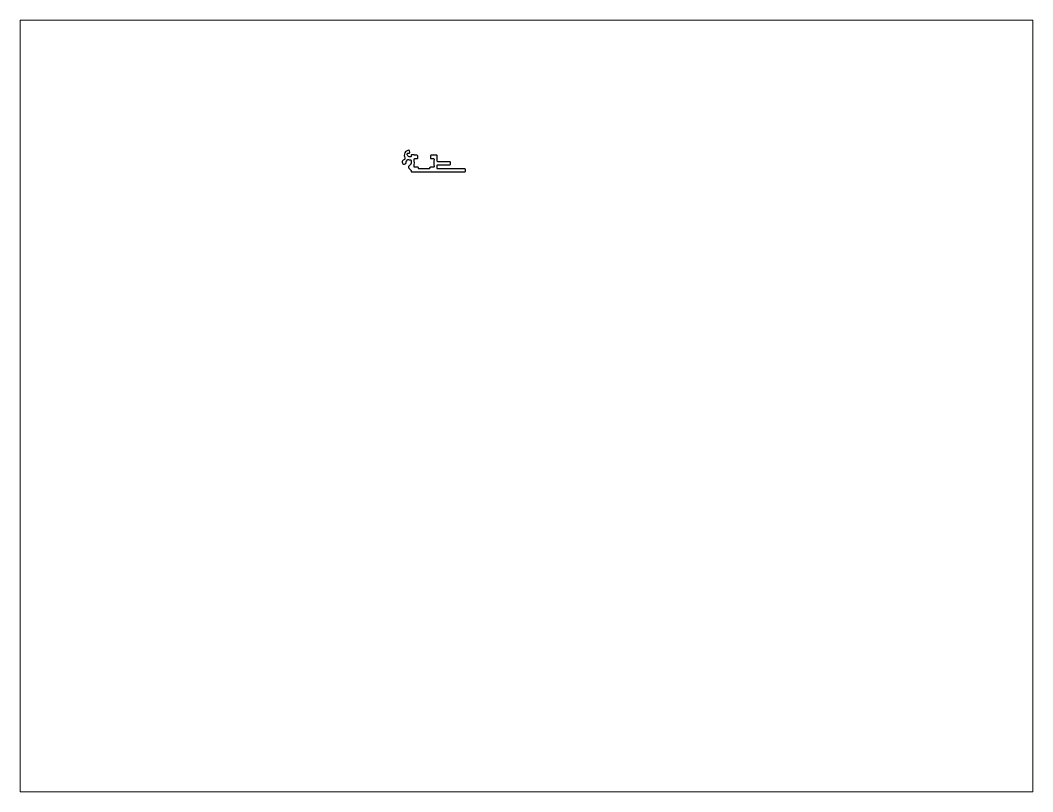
# Paper-space layout 'Layout1' of a CAD drawing. Extents: x 27 to 240, y 20 to 183.
# The model-space entities are those that its viewports show. They can reach past a viewport. Long polylines and large blocks are cut down to what shows.
import ezdxf

# ---------------------------------------------------------------- set-up
doc = ezdxf.new("R2010")
doc.units = 0
doc.header["$LTSCALE"] = 15
doc.layers.get('0').update_dxf_attribs({"linetype": 'CONTINUOUS'})
doc.layers.add('03', color=7, linetype='CONTINUOUS')

msp = doc.modelspace()

# ---------------------------------------------------------------- linework, layer by layer
at = {"layer": '03', "color": 0, "linetype": 'CONTINUOUS'}
msp.add_lwpolyline([(147.66, 224.16, -0.471423), (147.96, 224.52), (148.79, 224.52, 0.414214), (149.09, 224.82), (149.09, 225.52, 0.414213), (148.79, 225.82), (147.91, 225.82, -0.266814), (147.73, 225.92, 0.271616), (147.56, 226.02), (146.88, 226.02, 0.416059), (146.58, 225.72), (146.58, 225.48, -0.529565), (146.19, 225.17, -0.261416), (145.14, 225.89, -0.155991), (145.1, 226.07), (145.1, 226.32, -0.416059), (145.4, 226.62), (145.76, 226.62, 0.469309), (146.06, 226.97), (145.95, 227.56, 0.391595), (145.74, 227.72, 0.526651), (144.14, 224.83, -0.424133), (143.81, 224.02, 2.387536), (144.7, 223.32, -0.191412), (144.76, 223.53), (145.17, 224.08, -0.312779), (145.5, 224.19, 0.091052), (146.18, 224.13, -0.441135), (146.51, 223.83), (146.51, 222.65, -0.201243), (146.42, 222.44), (145.65, 221.67, 0.416944), (145.66, 220.96), (146.42, 220.2, -0.198912), (146.51, 219.99), (146.51, 219.82, 0.414214), (146.81, 219.52), (166.97, 219.52, 0.414214), (167.27, 219.82), (167.27, 220.32, 0.414214), (166.97, 220.62), (156.81, 220.62, -0.414214), (156.51, 220.92), (156.51, 221.92, -0.414214), (156.81, 222.22), (161.31, 222.22, 0.414214), (161.61, 222.52), (161.61, 223.02, 0.414214), (161.31, 223.32), (156.81, 223.32, -0.414214), (156.51, 223.62), (156.51, 225.52, 0.416836), (156.21, 225.82), (154.19, 225.82, 0.414212), (153.89, 225.52), (153.89, 224.82, 0.414216), (154.19, 224.52), (155.02, 224.52, -0.471424), (155.31, 224.16, 0.095946), (155.31, 221.58, -0.471423), (155.02, 221.22), (153.89, 221.22, 0.414216), (153.59, 220.92, -0.414216), (153.29, 220.62), (149.69, 220.62, -0.414216), (149.39, 220.92, 0.414216), (149.09, 221.22), (147.96, 221.22, -0.471423), (147.66, 221.58, 0.095945)], format="xyb", close=True, dxfattribs=at)

psp = doc.layouts.get("Layout1")

# ---------------------------------------------------------------- viewports
at = {"layer": '0', "color": 0, "linetype": 'BYBLOCK', "ltscale": 0.05}
psp.add_viewport(center=(133.35, 101.6), size=(213.36, 162.56), view_center_point=(190.51, 130.3), view_height=293.8955, dxfattribs=at)

doc.saveas('drawing.dxf')
